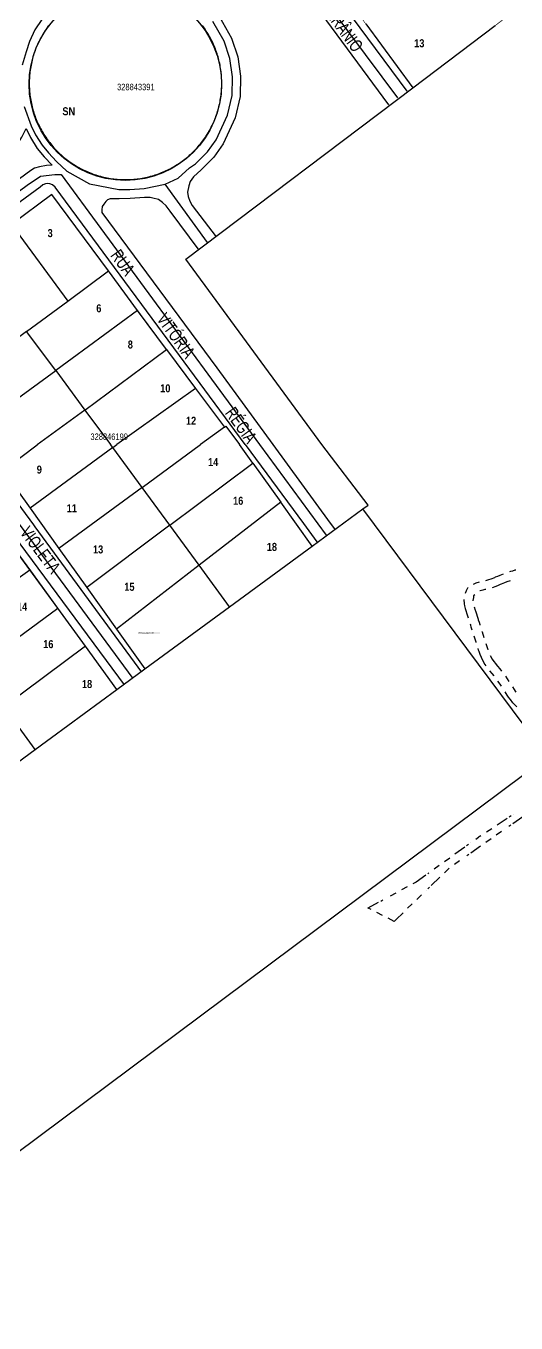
# Model space of a CAD drawing. Extents: x 204381 to 207261, y 4847713 to 4851061.
# Drawn here: x 206312.7 to 206465.6, y 4848837.5 to 4849242.8 of the extents above; entities that cross this region are included whole.
import ezdxf
from ezdxf.enums import TextEntityAlignment as Align

# ---------------------------------------------------------------- set-up
doc = ezdxf.new("R2010")
doc.units = 0
doc.header["$LTSCALE"] = 1.5
doc.header["$MEASUREMENT"] = 0
doc.linetypes.add('PHANTOMX2', pattern=[5, 2.5, -0.5, 0.5, -0.5, 0.5, -0.5])
for name, color, linetype in [('CD-MALHA-LOTES', 40, 'CONTINUOUS'), ('CD_TXT_QUADRA', 7, 'CONTINUOUS'), ('RU-QUADRAS', 210, 'CONTINUOUS'), ('SV-CAMINHO-TRILHA', 20, 'CONTINUOUS'), ('SV-EIXO-RUA-PAV', 20, 'CONTINUOUS'), ('SV-RUA-NAO-PAV-S-GUIA-C-GUIA', 7, 'PHANTOMX2'), ('SV-RUA-PAVIM-S-GUIA-C-GUIA', 7, 'CONTINUOUS'), ('SV-TXT-RUA-PAV-S-GUIA-C-GUIA', 7, 'CONTINUOUS'), ('Th_NmrPort', 7, 'CONTINUOUS')]:
    doc.layers.add(name, color=color, linetype=linetype)
doc.styles.add('ARIAL', font='ARIAL.TTF')
doc.styles.add('ROMANS', font='ARIAL.TTF', dxfattribs={"height": 0.2})
doc.styles.get("Standard").update_dxf_attribs({"font": 'swisscbo.ttf'})

msp = doc.modelspace()

# ---------------------------------------------------------------- linework, layer by layer
at = {"layer": 'CD-MALHA-LOTES', "linetype": 'Continuous'}
for points in [[(206418.74, 4849243.43), (206433.37, 4849223.46)], [(206433.37, 4849223.46), (206459.11, 4849242.97)], [(206362.52, 4849169.9), (206433.37, 4849223.46)], [(206320.76, 4849190.16), (206308.11, 4849180.810000001)], [(206338.39, 4849166.29), (206320.76, 4849190.16)], [(206308.11, 4849180.810000001), (206325.71, 4849156.84)], [(206404.99, 4849112.03), (206362.52, 4849169.9)], [(206325.71, 4849156.84), (206338.39, 4849166.29)], [(206347.52, 4849153.92), (206338.39, 4849166.29)], [(206312.88, 4849147.34), (206325.71, 4849156.84)], [(206347.52, 4849153.92), (206321.96, 4849135.14)], [(206356.54, 4849141.73), (206347.52, 4849153.92)], [(206312.88, 4849147.34), (206300.01, 4849137.9)], [(206321.96, 4849135.14), (206312.88, 4849147.34)], [(206331.06, 4849122.78), (206356.54, 4849141.73)], [(206356.54, 4849141.73), (206365.6, 4849129.52)], [(206296.42, 4849116.52), (206321.96, 4849135.14)], [(206321.96, 4849135.14), (206331.06, 4849122.78)], [(206365.6, 4849129.52), (206341.02, 4849112.03)], [(206365.6, 4849129.52), (206374.63, 4849117.42)], [(206331.06, 4849122.78), (206316.16, 4849111.92)], [(206331.06, 4849122.78), (206339.07, 4849112.03)], [(206374.63, 4849117.42), (206367.14, 4849112.03)], [(206374.63, 4849117.42), (206375.06, 4849117.75)], [(206375.06, 4849117.75), (206379.3, 4849112.03)], [(206305.6, 4849103.92), (206316.16, 4849111.92)], [(206339.76, 4849111.100000001), (206314.01, 4849092.13)], [(206339.76, 4849111.100000001), (206339.07, 4849112.03)], [(206339.76, 4849111.100000001), (206341.02, 4849112.03)], [(206348.89, 4849098.61), (206339.76, 4849111.100000001)], [(206348.89, 4849098.61), (206367.14, 4849112.03)], [(206383.42, 4849106.25), (206379.3, 4849112.03)], [(206419.44, 4849093.11), (206404.99, 4849112.03)], [(206357.54, 4849086.8), (206383.42, 4849106.25)], [(206383.42, 4849106.25), (206392.16, 4849094.05)], [(206305.6, 4849103.92), (206314.01, 4849092.13)], [(206348.89, 4849098.61), (206322.97, 4849079.54)], [(206357.54, 4849086.8), (206348.89, 4849098.61)], [(206392.16, 4849094.05), (206366.68, 4849074.310000001)], [(206402.02, 4849080.32), (206392.16, 4849094.05)], [(206314.01, 4849092.13), (206322.97, 4849079.54)], [(206402.02, 4849080.32), (206417.81, 4849091.91)], [(206417.81, 4849091.91), (206419.44, 4849093.11)], [(206475.42, 4849014.46), (206417.81, 4849091.91)], [(206357.54, 4849086.8), (206331.65, 4849067.350000001)], [(206366.68, 4849074.310000001), (206357.54, 4849086.8)], [(206313.87, 4849072.9), (206305.23, 4849084.78)], [(206322.97, 4849079.54), (206331.65, 4849067.350000001)], [(206376.18, 4849061.33), (206402.02, 4849080.32)], [(206366.68, 4849074.310000001), (206340.92, 4849054.34)], [(206376.18, 4849061.33), (206366.68, 4849074.310000001)], [(206288.12, 4849054.52), (206313.87, 4849072.9)], [(206322.62, 4849060.87), (206313.87, 4849072.9)], [(206331.65, 4849067.350000001), (206340.92, 4849054.34)], [(206349.75, 4849041.93), (206376.18, 4849061.33)], [(206297.1, 4849042.16), (206322.62, 4849060.87)], [(206331.25, 4849049), (206322.62, 4849060.87)], [(206340.92, 4849054.34), (206349.75, 4849041.93)], [(206331.25, 4849049), (206305.89, 4849030.05)], [(206341.05, 4849035.53), (206331.25, 4849049)], [(206341.05, 4849035.53), (206349.75, 4849041.93)], [(206315.52, 4849016.79), (206341.05, 4849035.53)], [(206315.52, 4849016.79), (206305.89, 4849030.05)], [(206289.81, 4848997.9), (206315.52, 4849016.79)], [(206078.24, 4848717.76), (206475.42, 4849014.46)]]:
    msp.add_lwpolyline(points, dxfattribs=at)
msp.add_circle((206343.6691035545, 4849224.600534884), 30.02707881139969, dxfattribs=at)
at = {"layer": 'RU-QUADRAS', "color": 6, "linetype": 'Continuous', "const_width": 0.18}
for points in [[(206078.24, 4848717.76), (206475.42, 4849014.46), (206417.81, 4849091.91), (206419.44, 4849093.11), (206404.99, 4849112.03), (206362.52, 4849169.9), (206544.01, 4849307.07), (206619.63, 4849365.27), (206627.96, 4849358.57), (206740.48, 4849440.55), (207019.3, 4849112), (207042.89, 4849083.24), (206955.47, 4849014.03), (206652.76, 4848779.96), (206598.07, 4848862.99), (206198.17, 4848557.67), (206165.15, 4848596.22), (206110.41, 4848671.74)], [(206365.39, 4849316.23), (206416.72, 4849353.47), (206484.27, 4849262.04), (206433.37, 4849223.46)], [(206269.65, 4849152.57), (206320.76, 4849190.16), (206374.63, 4849117.42), (206375.06, 4849117.75), (206379.3, 4849112.03), (206402.02, 4849080.32), (206349.75, 4849041.93), (206299.83, 4849112.03)], [(206019.4, 4848799.29), (206417.81, 4849091.91), (206475.42, 4849014.46), (206078.24, 4848717.76)]]:
    msp.add_lwpolyline(points, close=True, dxfattribs=at)
at = {"layer": 'RU-QUADRAS', "const_width": 0.18}
msp.add_lwpolyline([(206366.7540670017, 4849243.80235575), (206369.0999152203, 4849240.566100328), (206370.9951421533, 4849237.046943058), (206372.4061653257, 4849233.307241648), (206373.3079821114, 4849229.413261743), (206373.6846127672, 4849225.434002721), (206373.5293835858, 4849221.439975063), (206372.845045151, 4849217.501950949), (206371.6437235981, 4849213.689710197), (206369.9467057452, 4849210.070803812), (206367.7840619013, 4849206.709357006), (206365.1941130357, 4849203.66493294), (206362.2227517491, 4849200.991477287), (206358.92262908, 4849198.736362348), (206355.3522215543, 4849196.939547633), (206351.5747950108, 4849195.632871801), (206347.6572835619, 4849194.839488495), (206343.6691035545, 4849194.573456073), (206339.6809235471, 4849194.839488495), (206335.7634120982, 4849195.632871801), (206331.9859855548, 4849196.939547633), (206328.4155780291, 4849198.736362348), (206325.11545536, 4849200.991477287), (206322.1440940734, 4849203.66493294), (206319.5541452078, 4849206.709357006), (206317.3915013639, 4849210.070803812), (206315.694483511, 4849213.689710197), (206314.4931619581, 4849217.501950949), (206313.8088235233, 4849221.439975063), (206313.6535943419, 4849225.434002721), (206314.0302249977, 4849229.413261743), (206314.9320417834, 4849233.307241648), (206316.3430649557, 4849237.046943058), (206318.2382918887, 4849240.566100328), (206320.5841401074, 4849243.80235575)], dxfattribs=at)
at = {"layer": 'RU-QUADRAS', "color": 6, "linetype": 'Continuous', "const_width": 0.18}
msp.add_lwpolyline([(206208.86, 4849107.76), (206260.63, 4849145.39, -0.00488744118163935), (206341.05, 4849035.53), (206289.81, 4848997.9)], format="xyb", close=True, dxfattribs=at)
at = {"layer": 'SV-EIXO-RUA-PAV', "flags": 128}
for points in [[(206428.73428, 4849220.35558), (206363.924472, 4849307.471339), (206356.497831, 4849311.107614)], [(206317.571459, 4849244.846175), (206315.391432, 4849241.557125), (206313.724637, 4849237.93841), (206312.724179, 4849234.704533), (206311.490159, 4849230.600737)], [(206312.111451, 4849217.63915), (206314.336591, 4849211.579582), (206315.691078, 4849208.819683), (206317.6801, 4849205.575108), (206319.703194, 4849203.139366), (206322.158734, 4849200.506465), (206325.420237, 4849197.474323001), (206332.545143, 4849193.441357), (206341.697385, 4849191.664776), (206345.080245, 4849191.710558999), (206349.520223, 4849192.073838), (206356.065546, 4849193.386080001), (206360.140814, 4849195.246566), (206363.746925, 4849198.451997), (206365.615986, 4849199.709396), (206369.33765, 4849203.488435), (206372.07756, 4849207.282130999), (206375.604648, 4849214.933542), (206376.997164, 4849221.104645), (206377.100287, 4849226.963308), (206376.321826, 4849232.593045), (206374.53557, 4849238.023047), (206371.025036, 4849244.214479)], [(206203.303765, 4849112.062163), (206260.873433, 4849154.574882), (206312.9887, 4849193.059761), (206317.219874, 4849195.861137), (206321.656136, 4849196.398866001), (206323.642015, 4849196.398866001), (206385.503051, 4849112.057825)], [(206369.300436, 4849175.131058999), (206356.065546, 4849193.386080001)], [(206292.089278, 4849112.060049), (206345.984045, 4849038.978064)], [(206385.503051, 4849112.057825), (206406.350426, 4849083.701885)], [(206385.503051, 4849112.057825), (206406.350426, 4849083.701885)]]:
    msp.add_lwpolyline(points, dxfattribs=at)
at = {"layer": 'SV-RUA-NAO-PAV-S-GUIA-C-GUIA', "flags": 128}
for points in [[(206456.148031, 4849069.524187), (206456.161937, 4849069.527213)], [(206456.148031, 4849069.524187), (206456.161937, 4849069.527213)], [(206456.161937, 4849069.527213), (206457.100447, 4849069.828773)], [(206456.161937, 4849069.527213), (206457.100447, 4849069.828773)], [(206457.100447, 4849069.828773), (206457.86569, 4849070.074658999)], [(206457.100447, 4849069.828773), (206457.86569, 4849070.074658999)], [(206457.86569, 4849070.074658999), (206458.970357, 4849070.533637)], [(206457.86569, 4849070.074658999), (206458.970357, 4849070.533637)], [(206458.970357, 4849070.533637), (206459.251764, 4849070.650558)], [(206458.970357, 4849070.533637), (206459.251764, 4849070.650558)], [(206459.251764, 4849070.650558), (206459.889891, 4849070.926591001)], [(206459.251764, 4849070.650558), (206459.889891, 4849070.926591001)], [(206459.889891, 4849070.926591001), (206460.630213, 4849071.246829)], [(206459.889891, 4849070.926591001), (206460.630213, 4849071.246829)], [(206460.630213, 4849071.246829), (206461.747222, 4849071.666898)], [(206460.630213, 4849071.246829), (206461.747222, 4849071.666898)], [(206463.737614, 4849069.445198), (206462.793905, 4849069.114421)], [(206463.737614, 4849069.445198), (206462.793905, 4849069.114421)], [(206463.637437, 4849072.318722), (206463.961413, 4849072.423235)], [(206463.637437, 4849072.318722), (206463.961413, 4849072.423235)], [(206463.961413, 4849072.423235), (206464.591494, 4849072.618295)], [(206463.961413, 4849072.423235), (206464.591494, 4849072.618295)], [(206464.591494, 4849072.618295), (206465.395412, 4849072.867171)], [(206464.591494, 4849072.618295), (206465.395412, 4849072.867171)], [(206465.395412, 4849072.867171), (206465.545491, 4849072.91796)], [(206465.395412, 4849072.867171), (206465.545491, 4849072.91796)], [(206449.797773, 4849065.549022), (206450.207812, 4849066.46109)], [(206449.797773, 4849065.549022), (206450.207812, 4849066.46109)], [(206450.207812, 4849066.46109), (206450.561224, 4849067.247199)], [(206450.207812, 4849066.46109), (206450.561224, 4849067.247199)], [(206450.561224, 4849067.247199), (206450.668368, 4849067.334334)], [(206450.561224, 4849067.247199), (206450.668368, 4849067.334334)], [(206452.307027, 4849068.452740001), (206453.220432, 4849068.846908)], [(206452.307027, 4849068.452740001), (206453.220432, 4849068.846908)], [(206453.220432, 4849068.846908), (206454.196713, 4849069.086185)], [(206453.220432, 4849068.846908), (206454.196713, 4849069.086185)], [(206454.381091, 4849066.334974), (206454.29314, 4849066.266951)], [(206454.381091, 4849066.334974), (206454.29314, 4849066.266951)], [(206455.244071, 4849066.547703), (206454.381091, 4849066.334974)], [(206455.244071, 4849066.547703), (206454.381091, 4849066.334974)], [(206455.843386, 4849066.695437999), (206455.244071, 4849066.547703)], [(206455.843386, 4849066.695437999), (206455.244071, 4849066.547703)], [(206456.218805, 4849066.769962001), (206455.843386, 4849066.695437999)], [(206456.218805, 4849066.769962001), (206455.843386, 4849066.695437999)], [(206459.309075, 4849067.659444001), (206458.151523, 4849067.267953)], [(206459.309075, 4849067.659444001), (206458.151523, 4849067.267953)], [(206460.021925, 4849067.971193), (206459.309075, 4849067.659444001)], [(206460.021925, 4849067.971193), (206459.309075, 4849067.659444001)], [(206460.685322, 4849068.261316), (206460.021925, 4849067.971193)], [(206460.685322, 4849068.261316), (206460.021925, 4849067.971193)], [(206460.938516, 4849068.371018), (206460.685322, 4849068.261316)], [(206460.938516, 4849068.371018), (206460.685322, 4849068.261316)], [(206462.063054, 4849068.858252), (206460.938516, 4849068.371018)], [(206462.063054, 4849068.858252), (206460.938516, 4849068.371018)], [(206462.793905, 4849069.114421), (206462.063054, 4849068.858252)], [(206462.793905, 4849069.114421), (206462.063054, 4849068.858252)], [(206449.505397, 4849062.236525), (206449.435453, 4849063.638593)], [(206449.505397, 4849062.236525), (206449.435453, 4849063.638593)], [(206449.638398, 4849061.655361), (206449.505397, 4849062.236525)], [(206449.638398, 4849061.655361), (206449.505397, 4849062.236525)], [(206449.840053, 4849060.774203), (206449.638398, 4849061.655361)], [(206449.840053, 4849060.774203), (206449.638398, 4849061.655361)], [(206452.292471, 4849064.220618), (206452.178826, 4849063.265166)], [(206452.292471, 4849064.220618), (206452.178826, 4849063.265166)], [(206452.178826, 4849063.265166), (206452.185017, 4849063.227864)], [(206452.178826, 4849063.265166), (206452.185017, 4849063.227864)], [(206452.357834, 4849064.770153), (206452.292471, 4849064.220618)], [(206452.357834, 4849064.770153), (206452.292471, 4849064.220618)], [(206452.711098, 4849065.043373), (206452.357834, 4849064.770153)], [(206452.711098, 4849065.043373), (206452.357834, 4849064.770153)], [(206449.867975, 4849060.682289), (206449.840053, 4849060.774203)], [(206449.867975, 4849060.682289), (206449.840053, 4849060.774203)], [(206450.55239, 4849058.429292), (206449.867975, 4849060.682289)], [(206450.55239, 4849058.429292), (206449.867975, 4849060.682289)], [(206450.747679, 4849057.814208999), (206450.55239, 4849058.429292)], [(206450.747679, 4849057.814208999), (206450.55239, 4849058.429292)], [(206452.574089, 4849061.268924), (206452.854866, 4849060.309151)], [(206452.574089, 4849061.268924), (206452.854866, 4849060.309151)], [(206452.854866, 4849060.309151), (206452.92489, 4849060.069792)], [(206452.854866, 4849060.309151), (206452.92489, 4849060.069792)], [(206452.92489, 4849060.069792), (206453.75963, 4849057.448903)], [(206452.92489, 4849060.069792), (206453.75963, 4849057.448903)], [(206453.75963, 4849057.448903), (206453.83521, 4849057.211601)], [(206453.75963, 4849057.448903), (206453.83521, 4849057.211601)], [(206451.465195, 4849055.570277), (206451.356416, 4849055.909103)], [(206451.465195, 4849055.570277), (206451.356416, 4849055.909103)], [(206451.663197, 4849054.957323001), (206451.465195, 4849055.570277)], [(206451.663197, 4849054.957323001), (206451.465195, 4849055.570277)], [(206451.970587, 4849054.00574), (206451.663197, 4849054.957323001)], [(206451.970587, 4849054.00574), (206451.663197, 4849054.957323001)], [(206453.83521, 4849057.211601), (206454.063973, 4849056.496341)], [(206453.83521, 4849057.211601), (206454.063973, 4849056.496341)], [(206454.063973, 4849056.496341), (206454.292425, 4849055.782055)], [(206454.063973, 4849056.496341), (206454.292425, 4849055.782055)], [(206454.292425, 4849055.782055), (206454.368955, 4849055.543983)], [(206454.292425, 4849055.782055), (206454.368955, 4849055.543983)], [(206454.981018, 4849053.63994), (206455.007243, 4849053.55836)], [(206454.981018, 4849053.63994), (206455.007243, 4849053.55836)], [(206455.007243, 4849053.55836), (206455.591487, 4849051.735386)], [(206455.007243, 4849053.55836), (206455.591487, 4849051.735386)], [(206453.177359, 4849050.252472), (206452.583569, 4849052.101993)], [(206453.177359, 4849050.252472), (206452.583569, 4849052.101993)], [(206453.19466, 4849050.197639), (206453.177359, 4849050.252472)], [(206453.19466, 4849050.197639), (206453.177359, 4849050.252472)], [(206456.200475, 4849049.830358), (206456.504137, 4849048.877578)], [(206456.200475, 4849049.830358), (206456.504137, 4849048.877578)], [(206453.94721, 4849047.812577), (206453.796467, 4849048.29033)], [(206453.94721, 4849047.812577), (206453.796467, 4849048.29033)], [(206454.106997, 4849047.339821), (206453.94721, 4849047.812577)], [(206454.106997, 4849047.339821), (206453.94721, 4849047.812577)], [(206454.431774, 4849046.378915), (206454.106997, 4849047.339821)], [(206454.431774, 4849046.378915), (206454.106997, 4849047.339821)], [(206454.845493, 4849045.48425), (206454.431774, 4849046.378915)], [(206454.845493, 4849045.48425), (206454.431774, 4849046.378915)], [(206455.685073, 4849043.66866), (206454.845493, 4849045.48425)], [(206455.685073, 4849043.66866), (206454.845493, 4849045.48425)], [(206456.504137, 4849048.877578), (206456.686774, 4849048.304529)], [(206456.504137, 4849048.877578), (206456.686774, 4849048.304529)], [(206456.686774, 4849048.304529), (206456.82301, 4849047.929986)], [(206456.686774, 4849048.304529), (206456.82301, 4849047.929986)], [(206457.593267, 4849046.087255), (206458.032409, 4849045.188837)], [(206457.593267, 4849046.087255), (206458.032409, 4849045.188837)], [(206458.032409, 4849045.188837), (206458.093423, 4849045.064013)], [(206458.032409, 4849045.188837), (206458.093423, 4849045.064013)], [(206458.093423, 4849045.064013), (206459.817007, 4849042.78039)], [(206458.093423, 4849045.064013), (206459.817007, 4849042.78039)], [(206456.277657, 4849042.863543), (206455.685073, 4849043.66866)], [(206456.277657, 4849042.863543), (206455.685073, 4849043.66866)], [(206458.166665, 4849040.4834), (206457.490043, 4849041.274118)], [(206458.166665, 4849040.4834), (206457.490043, 4849041.274118)], [(206459.817007, 4849042.78039), (206459.894024, 4849042.678348999)], [(206459.817007, 4849042.78039), (206459.894024, 4849042.678348999)], [(206459.894024, 4849042.678348999), (206460.462347, 4849042.016785)], [(206459.894024, 4849042.678348999), (206460.462347, 4849042.016785)], [(206460.462347, 4849042.016785), (206460.87791, 4849041.533043)], [(206460.462347, 4849042.016785), (206460.87791, 4849041.533043)], [(206460.87791, 4849041.533043), (206461.098951, 4849041.246024)], [(206460.87791, 4849041.533043), (206461.098951, 4849041.246024)], [(206458.780196, 4849039.745945), (206458.166665, 4849040.4834)], [(206458.780196, 4849039.745945), (206458.166665, 4849040.4834)], [(206460.671224, 4849037.16253), (206459.973248, 4849038.142147)], [(206460.671224, 4849037.16253), (206459.973248, 4849038.142147)], [(206461.102003, 4849036.491786), (206460.671224, 4849037.16253)], [(206461.102003, 4849036.491786), (206460.671224, 4849037.16253)], [(206462.312408, 4849039.65659), (206463.407221, 4849037.982856)], [(206462.312408, 4849039.65659), (206463.407221, 4849037.982856)], [(206462.876915, 4849033.726839), (206462.182482, 4849034.808763999)], [(206462.876915, 4849033.726839), (206462.182482, 4849034.808763999)], [(206463.284892, 4849033.140405), (206462.876915, 4849033.726839)], [(206463.284892, 4849033.140405), (206462.876915, 4849033.726839)], [(206463.736386, 4849032.491422), (206463.284892, 4849033.140405)], [(206463.736386, 4849032.491422), (206463.284892, 4849033.140405)], [(206464.494951, 4849036.304528), (206465.035977, 4849035.463522)], [(206464.494951, 4849036.304528), (206465.035977, 4849035.463522)], [(206465.035977, 4849035.463522), (206465.35018, 4849034.975103)], [(206465.035977, 4849035.463522), (206465.35018, 4849034.975103)], [(206465.35018, 4849034.975103), (206465.594414, 4849034.634345)], [(206465.35018, 4849034.975103), (206465.594414, 4849034.634345)], [(206463.865104, 4849032.326237001), (206463.736386, 4849032.491422)], [(206463.865104, 4849032.326237001), (206463.736386, 4849032.491422)], [(206464.659169, 4849031.307201999), (206463.865104, 4849032.326237001)], [(206464.659169, 4849031.307201999), (206463.865104, 4849032.326237001)], [(206465.149152, 4849030.795987001), (206464.659169, 4849031.307201999)], [(206465.149152, 4849030.795987001), (206464.659169, 4849031.307201999)], [(206465.841108, 4849030.074048), (206465.149152, 4849030.795987001)], [(206465.841108, 4849030.074048), (206465.149152, 4849030.795987001)], [(206459.690367, 4848993.212111), (206464.699806, 4848996.514462001)], [(206459.690367, 4848993.212111), (206464.699806, 4848996.514462001)], [(206467.691795, 4848995.654008), (206462.744209, 4848992.259691)], [(206467.691795, 4848995.654008), (206462.744209, 4848992.259691)], [(206453.040868, 4848988.765792), (206453.852565, 4848989.349871)], [(206453.040868, 4848988.765792), (206453.852565, 4848989.349871)], [(206453.852565, 4848989.349871), (206454.081387, 4848989.514526)], [(206453.852565, 4848989.349871), (206454.081387, 4848989.514526)], [(206454.081387, 4848989.514526), (206454.680928, 4848989.909759)], [(206454.081387, 4848989.514526), (206454.680928, 4848989.909759)], [(206457.830043, 4848988.81725), (206456.193853, 4848987.667084)], [(206457.830043, 4848988.81725), (206456.193853, 4848987.667084)], [(206456.350741, 4848991.010543), (206458.020554, 4848992.111327)], [(206456.350741, 4848991.010543), (206458.020554, 4848992.111327)], [(206461.102423, 4848991.117582), (206459.466233, 4848989.967416001)], [(206461.102423, 4848991.117582), (206459.466233, 4848989.967416001)], [(206446.547293, 4848984.09316), (206451.417474, 4848987.597634)], [(206446.547293, 4848984.09316), (206451.417474, 4848987.597634)], [(206454.557662, 4848986.516918), (206449.649092, 4848983.066421)], [(206454.557662, 4848986.516918), (206449.649092, 4848983.066421)], [(206440.053719, 4848979.420528), (206441.677113, 4848980.588686)], [(206440.053719, 4848979.420528), (206441.677113, 4848980.588686)], [(206443.300506, 4848981.756844), (206444.9239, 4848982.925001999)], [(206443.300506, 4848981.756844), (206444.9239, 4848982.925001999)], [(206448.012902, 4848981.916255), (206446.376711, 4848980.766089)], [(206448.012902, 4848981.916255), (206446.376711, 4848980.766089)], [(206434.460654, 4848975.395883), (206438.430325, 4848978.25237)], [(206434.460654, 4848975.395883), (206438.430325, 4848978.25237)], [(206441.846278, 4848976.858224), (206437.534635, 4848972.685726)], [(206441.846278, 4848976.858224), (206437.534635, 4848972.685726)], [(206444.577586, 4848979.501387), (206443.283492, 4848978.249055999)], [(206444.577586, 4848979.501387), (206443.283492, 4848978.249055999)], [(206444.740521, 4848979.615923), (206444.577586, 4848979.501387)], [(206444.740521, 4848979.615923), (206444.577586, 4848979.501387)], [(206429.970129, 4848972.9584), (206431.727874, 4848973.912514)], [(206429.970129, 4848972.9584), (206431.727874, 4848973.912514)], [(206433.485619, 4848974.866628), (206434.364491, 4848975.343685)], [(206433.485619, 4848974.866628), (206434.364491, 4848975.343685)], [(206434.364491, 4848975.343685), (206434.460654, 4848975.395883)], [(206434.364491, 4848975.343685), (206434.460654, 4848975.395883)], [(206419.423661, 4848967.233716001), (206424.696895, 4848970.096058)], [(206419.423661, 4848967.233716001), (206424.696895, 4848970.096058)], [(206426.45464, 4848971.050172), (206428.212384, 4848972.004286001)], [(206426.45464, 4848971.050172), (206428.212384, 4848972.004286001)], [(206433.222992, 4848968.513229), (206431.785778, 4848967.122396)], [(206433.222992, 4848968.513229), (206431.785778, 4848967.122396)], [(206436.097421, 4848971.294894001), (206434.660207, 4848969.904061)], [(206436.097421, 4848971.294894001), (206434.660207, 4848969.904061)], [(206419.464302, 4848967.212667), (206419.423661, 4848967.233716001)], [(206419.464302, 4848967.212667), (206419.423661, 4848967.233716001)], [(206420.35227, 4848966.752762), (206419.464302, 4848967.212667)], [(206420.35227, 4848966.752762), (206419.464302, 4848967.212667)], [(206423.904142, 4848964.913141), (206422.128206, 4848965.832951)], [(206423.904142, 4848964.913141), (206422.128206, 4848965.832951)], [(206430.348564, 4848965.731564), (206428.192743, 4848963.645315)], [(206430.348564, 4848965.731564), (206428.192743, 4848963.645315)], [(206427.551027, 4848963.024309), (206425.680078, 4848963.99333)], [(206427.551027, 4848963.024309), (206425.680078, 4848963.99333)], [(206428.192743, 4848963.645315), (206427.551027, 4848963.024309)], [(206428.192743, 4848963.645315), (206427.551027, 4848963.024309)]]:
    msp.add_lwpolyline(points, dxfattribs=at)
at = {"layer": 'SV-RUA-PAVIM-S-GUIA-C-GUIA', "flags": 128}
for points in [[(206485.634388, 4849263.735568), (206417.755244, 4849355.899498001), (206417.046667, 4849356.440849), (206416.290155, 4849356.831294), (206415.788171, 4849356.924671), (206415.137431, 4849356.915864), (206413.891667, 4849356.498321), (206363.793395, 4849319.758766), (206362.613248, 4849318.240230001), (206362.334833, 4849316.683812), (206362.396207, 4849315.883275), (206363.314914, 4849314.643572), (206431.552245, 4849222.435457)], [(206425.949478, 4849218.1496), (206364.347659, 4849301.785581)], [(206373.101012, 4849245.658055), (206376.849238, 4849239.047414), (206378.784805, 4849233.163523001), (206379.621243, 4849227.114501), (206379.510136, 4849220.802227), (206378.002386, 4849214.120453), (206374.261881, 4849206.006069), (206371.266409, 4849201.858519999), (206367.367083, 4849197.899081), (206364.994765, 4849195.713299), (206363.96479, 4849194.196796), (206363.532667, 4849192.888725), (206363.111155, 4849190.829516), (206363.280423, 4849189.479499), (206363.801504, 4849188.034072001), (206364.52069, 4849186.741583), (206372.005663, 4849176.885077)], [(206319.745505, 4849242.92975), (206319.433598, 4849242.508233001), (206319.129096, 4849242.081336), (206318.83209, 4849241.64919), (206318.542671, 4849241.211926), (206318.260928, 4849240.769677999), (206317.986946, 4849240.32258), (206317.720809, 4849239.870768), (206317.462597, 4849239.414381), (206317.21239, 4849238.953555999), (206316.970263, 4849238.488435), (206316.736291, 4849238.019158999), (206316.510544, 4849237.545872), (206316.293092, 4849237.068716001), (206316.084, 4849236.587839), (206315.883333, 4849236.103385), (206315.691151, 4849235.615503), (206315.507513, 4849235.124341001), (206315.332475, 4849234.630049), (206315.166091, 4849234.132778), (206315.00841, 4849233.632678), (206314.859481, 4849233.129903), (206314.71935, 4849232.624605), (206314.588058, 4849232.116938), (206314.465647, 4849231.607058), (206314.352152, 4849231.095118), (206314.24761, 4849230.581276), (206314.152051, 4849230.065688), (206314.065506, 4849229.548511), (206313.987999, 4849229.029901001), (206313.919555, 4849228.510018), (206313.860195, 4849227.989019999), (206313.809936, 4849227.467065), (206313.768795, 4849226.944313), (206313.736783, 4849226.420922), (206313.71391, 4849225.897051999), (206313.700184, 4849225.372862999), (206313.695608, 4849224.848514), (206313.700184, 4849224.324165001), (206313.71391, 4849223.799976001), (206313.736783, 4849223.276106), (206313.768795, 4849222.752715), (206313.809936, 4849222.229963), (206313.860195, 4849221.708008001), (206313.919555, 4849221.18701), (206313.987999, 4849220.667126999), (206314.065506, 4849220.148517), (206314.152051, 4849219.63134), (206314.24761, 4849219.115751999), (206314.352152, 4849218.60191), (206314.465647, 4849218.08997), (206314.588058, 4849217.58009), (206314.71935, 4849217.072423), (206314.859481, 4849216.567125), (206315.00841, 4849216.06435), (206315.166091, 4849215.56425), (206315.332475, 4849215.066979), (206315.507513, 4849214.572687), (206315.691151, 4849214.081525), (206315.883333, 4849213.593643), (206316.084, 4849213.10919), (206316.293092, 4849212.628312), (206316.510544, 4849212.151156), (206316.736291, 4849211.677869), (206316.970263, 4849211.208593), (206317.21239, 4849210.743472001), (206317.462597, 4849210.282648), (206317.720809, 4849209.82626), (206317.986946, 4849209.374448), (206318.260928, 4849208.92735), (206318.542671, 4849208.485102), (206318.83209, 4849208.047838), (206319.129096, 4849207.615692), (206319.433598, 4849207.188794999), (206319.745505, 4849206.767278), (206320.06472, 4849206.351268), (206320.391148, 4849205.940893), (206320.724687, 4849205.536277), (206321.065238, 4849205.137543), (206321.412695, 4849204.744814), (206321.766954, 4849204.358209), (206322.127905, 4849203.977845), (206322.495441, 4849203.603839), (206322.869447, 4849203.236304), (206323.249811, 4849202.875352), (206323.636416, 4849202.521093), (206324.029145, 4849202.173636), (206324.427878, 4849201.833086), (206324.832494, 4849201.499546), (206325.24287, 4849201.173119), (206325.65888, 4849200.853903), (206326.080397, 4849200.541996), (206326.507294, 4849200.237494), (206326.93944, 4849199.940487999), (206327.376704, 4849199.651069), (206327.818952, 4849199.369326), (206328.26605, 4849199.095344), (206328.717862, 4849198.829207), (206329.174249, 4849198.570994999), (206329.635074, 4849198.320788), (206330.100195, 4849198.078661), (206330.56947, 4849197.844689), (206331.042758, 4849197.618942), (206331.519914, 4849197.40149), (206332.000791, 4849197.192399), (206332.485245, 4849196.991731), (206332.973127, 4849196.799548999), (206333.464289, 4849196.615912001), (206333.958581, 4849196.440874), (206334.455852, 4849196.274489), (206334.955952, 4849196.116808), (206335.458727, 4849195.967879), (206335.964025, 4849195.827748001), (206336.471692, 4849195.696456), (206336.981572, 4849195.574045), (206337.493511, 4849195.460551), (206338.007353, 4849195.356008), (206338.522942, 4849195.26045), (206339.040119, 4849195.173904), (206339.558728, 4849195.096397), (206340.078611, 4849195.027953), (206340.59961, 4849194.968593), (206341.121564, 4849194.918334), (206341.644317, 4849194.877193), (206342.167708, 4849194.845180999), (206342.691578, 4849194.822308), (206343.215767, 4849194.808582), (206343.740116, 4849194.804006), (206344.264465, 4849194.808582), (206344.788654, 4849194.822308), (206345.312524, 4849194.845180999), (206345.835915, 4849194.877193), (206346.358667, 4849194.918334), (206346.880622, 4849194.968593), (206347.40162, 4849195.027953), (206347.921503, 4849195.096397), (206348.440112, 4849195.173904), (206348.95729, 4849195.26045), (206349.472878, 4849195.356008), (206349.98672, 4849195.460551), (206350.49866, 4849195.574045), (206351.00854, 4849195.696456), (206351.516207, 4849195.827748001), (206352.021505, 4849195.967879), (206352.52428, 4849196.116808), (206353.024379, 4849196.274489), (206353.521651, 4849196.440874), (206354.015943, 4849196.615912001), (206354.507105, 4849196.799548999), (206354.994987, 4849196.991731), (206355.47944, 4849197.192399), (206355.960318, 4849197.40149), (206356.437474, 4849197.618942), (206356.910761, 4849197.844689), (206357.380037, 4849198.078661), (206357.845158, 4849198.320788), (206358.305982, 4849198.570994999), (206358.76237, 4849198.829207), (206359.214181, 4849199.095344), (206359.661279, 4849199.369326), (206360.103528, 4849199.651069), (206360.540791, 4849199.940487999), (206360.972938, 4849200.237494), (206361.399835, 4849200.541996), (206361.821352, 4849200.853903), (206362.237362, 4849201.173119), (206362.647737, 4849201.499546), (206363.052353, 4849201.833086), (206363.451087, 4849202.173636), (206363.843816, 4849202.521093), (206364.230421, 4849202.875352), (206364.610785, 4849203.236304), (206364.984791, 4849203.603839), (206365.352326, 4849203.977845), (206365.713278, 4849204.358209), (206366.067536, 4849204.744814), (206366.414994, 4849205.137543), (206366.755544, 4849205.536277), (206367.089084, 4849205.940893), (206367.415511, 4849206.351268), (206367.734727, 4849206.767278), (206368.046633, 4849207.188794999), (206368.351136, 4849207.615692), (206368.648142, 4849208.047838), (206368.93756, 4849208.485102), (206369.219304, 4849208.92735), (206369.493286, 4849209.374448), (206369.759423, 4849209.82626), (206370.017635, 4849210.282648), (206370.267842, 4849210.743472001), (206370.509968, 4849211.208593), (206370.743941, 4849211.677869), (206370.969687, 4849212.151156), (206371.18714, 4849212.628312), (206371.396231, 4849213.10919), (206371.596899, 4849213.593643), (206371.78908, 4849214.081525), (206371.972718, 4849214.572687), (206372.147756, 4849215.066979), (206372.314141, 4849215.56425), (206372.471822, 4849216.06435), (206372.620751, 4849216.567125), (206372.760882, 4849217.072423), (206372.892174, 4849217.58009), (206373.014585, 4849218.08997), (206373.128079, 4849218.60191), (206373.232622, 4849219.115751999), (206373.32818, 4849219.63134), (206373.414726, 4849220.148517), (206373.492233, 4849220.667126999), (206373.560677, 4849221.18701), (206373.620037, 4849221.708008001), (206373.670295, 4849222.229963), (206373.711437, 4849222.752715), (206373.743449, 4849223.276106), (206373.766322, 4849223.799976001), (206373.780048, 4849224.324165001), (206373.784624, 4849224.848514), (206373.780048, 4849225.372862999), (206373.766322, 4849225.897051999), (206373.743449, 4849226.420922), (206373.711437, 4849226.944313), (206373.670295, 4849227.467065), (206373.620037, 4849227.989019999), (206373.560677, 4849228.510018), (206373.492233, 4849229.029901001), (206373.414726, 4849229.548511), (206373.32818, 4849230.065688), (206373.232622, 4849230.581276), (206373.128079, 4849231.095118), (206373.014585, 4849231.607058), (206372.892174, 4849232.116938), (206372.760882, 4849232.624605), (206372.620751, 4849233.129903), (206372.471822, 4849233.632678), (206372.314141, 4849234.132778), (206372.147756, 4849234.630049), (206371.972718, 4849235.124341001), (206371.78908, 4849235.615503), (206371.596899, 4849236.103385), (206371.396231, 4849236.587839), (206371.18714, 4849237.068716001), (206370.969687, 4849237.545872), (206370.743941, 4849238.019158999), (206370.509968, 4849238.488435), (206370.267842, 4849238.953555999), (206370.017635, 4849239.414381), (206369.759423, 4849239.870768), (206369.493286, 4849240.32258), (206369.219304, 4849240.769677999), (206368.93756, 4849241.211926), (206368.648142, 4849241.64919), (206368.351136, 4849242.081336), (206368.046633, 4849242.508233001), (206367.734727, 4849242.92975)], [(206182.784925, 4849112.062651999), (206241.549848, 4849155.376652), (206309.186488, 4849205.225533), (206310.370878, 4849206.443612999), (206311.398732, 4849208.110344999), (206311.98244, 4849209.320296), (206312.712781, 4849210.782659), (206314.104634, 4849207.946623), (206316.205772, 4849204.519162), (206318.344942, 4849201.943668), (206320.835924, 4849199.272764), (206319.083933, 4849199.249053), (206316.887087, 4849198.818638), (206315.340982, 4849198.397030001), (206314.149518, 4849197.679708), (206242.944854, 4849145.228180001), (206198.009706, 4849112.062289)], [(206381.043379, 4849112.057930999), (206363.792614, 4849135.494287), (206321.733736, 4849192.423204), (206320.972273, 4849193.164181), (206320.117061, 4849193.45312), (206319.364793, 4849193.54311), (206318.715468, 4849193.434151), (206317.968858, 4849193.123534), (206317.127793, 4849192.410955001), (206267.771179, 4849156.332548), (206267.130342, 4849155.622678), (206266.791261, 4849154.816722), (206266.600935, 4849154.112949), (206266.511431, 4849153.360456), (206266.670797, 4849152.711502), (206267.286333, 4849151.668037), (206296.496358, 4849112.059944)], [(206366.671742, 4849172.804875), (206357.68765, 4849184.896115), (206356.436013, 4849186.601683), (206355.295366, 4849187.668526), (206353.981155, 4849188.552278), (206352.272147, 4849189.030004), (206351.418351, 4849189.218791001), (206349.615595, 4849189.244479), (206345.214831, 4849188.884407), (206341.760904, 4849188.837663), (206338.958425, 4849188.74965), (206338.111701, 4849188.437678), (206337.618205, 4849187.930144), (206336.978075, 4849187.170198999), (206336.488823, 4849186.36221), (206336.302034, 4849185.408058), (206336.364115, 4849184.557445), (206372.197223, 4849135.95863), (206389.662652, 4849112.057726)], [(206287.839219, 4849112.06015), (206296.49936, 4849100.325098), (206306.894583, 4849086.261627), (206343.349517, 4849036.942541)], [(206287.839219, 4849112.06015), (206296.49936, 4849100.325098), (206306.894583, 4849086.261627), (206343.349517, 4849036.942541)], [(206296.496358, 4849112.059944), (206315.012575, 4849086.9524), (206315.445452, 4849086.36186), (206348.731941, 4849040.951848)], [(206296.496358, 4849112.059944), (206315.012575, 4849086.9524), (206315.445452, 4849086.36186), (206348.731941, 4849040.951848)], [(206381.043379, 4849112.057930999), (206399.234501, 4849087.344033999), (206403.429528, 4849081.644801)], [(206381.043379, 4849112.057930999), (206399.234501, 4849087.344033999), (206403.429528, 4849081.644801)], [(206389.662652, 4849112.057726), (206407.649935, 4849087.44268), (206408.908227, 4849085.720747001)], [(206389.662652, 4849112.057726), (206407.649935, 4849087.44268), (206408.908227, 4849085.720747001)]]:
    msp.add_lwpolyline(points, dxfattribs=at)

# ---------------------------------------------------------------- texts
at = {"layer": 'CD_TXT_QUADRA', "color": 7, "linetype": 'Continuous', "style": 'ARIAL', "width": 0.7}
msp.add_text('328843391', height=2, dxfattribs=at).set_placement((206346.96, 4849223.74), align=Align.MIDDLE)
msp.add_text('328846199', height=2, dxfattribs=at).set_placement((206332.783221033, 4849113.476101019))
at = {"layer": 'SV-CAMINHO-TRILHA', "color": 7, "linetype": 'Continuous', "style": 'ROMANS'}
msp.add_text('0393288461990016000000', height=0.4, dxfattribs=at).set_placement((206347.73, 4849052.97))
msp.add_text('0393288461990016000000', height=0.4, dxfattribs=at).set_placement((206347.73, 4849052.97))
at = {"layer": 'SV-TXT-RUA-PAV-S-GUIA-C-GUIA', "style": 'ARIAL', "width": 0.7}
for s, rotation, p in [('GERÂNIO', 306, (206404.327298, 4849248.855123)), ('RUA               VITÓRIA                   RÉGIA', 306, (206338.844076, 4849171.066501999)), ('RUA                                             VIOLETA', 307, (206276.217507253, 4849130.135376236))]:
    msp.add_text(s, height=4, rotation=rotation, dxfattribs=at).set_placement(p)
at = {"layer": 'Th_NmrPort', "color": 1}
for s, p in [('13', (206433.8285538881, 4849237.407271488)), ('SN', (206324.0385538881, 4849216.157271488)), ('3', (206319.4185538881, 4849178.097271487)), ('6', (206334.6085538881, 4849154.587271487)), ('8', (206344.4385538881, 4849143.277271487)), ('10', (206354.5685538881, 4849129.587271487)), ('12', (206362.6085538881, 4849119.467271488)), ('14', (206369.4885538881, 4849106.537271487)), ('9', (206316.0385538881, 4849104.197271487)), ('16', (206377.2985538881, 4849094.457271487)), ('11', (206325.3985538881, 4849092.127271486)), ('13', (206333.5885538881, 4849079.267271487)), ('18', (206387.8285538881, 4849080.047271488)), ('15', (206343.3485538881, 4849067.577271488)), ('14', (206309.8485538881, 4849061.347271487)), ('16', (206318.0485538881, 4849049.657271488)), ('18', (206330.1385538881, 4849037.197271487))]:
    msp.add_text(s, height=2.5, dxfattribs=at).set_placement(p, align=Align.MIDDLE_LEFT)

doc.saveas('drawing.dxf')
